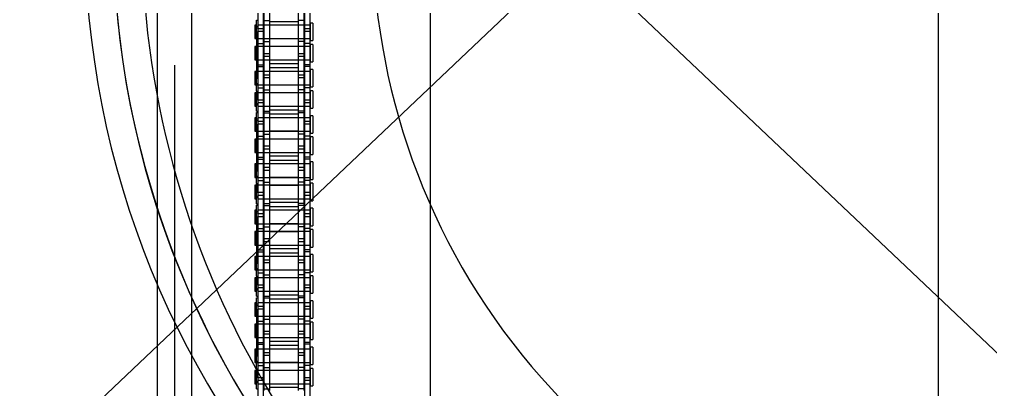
# Model space of a CAD drawing. Header units: metres. Extents: x 0 to 63075, y 0 to 44550.
# Drawn here: x 13919.5 to 14186.2, y 24988.3 to 25089.9 of the extents above; entities that cross this region are included whole.
import ezdxf

# ---------------------------------------------------------------- set-up
doc = ezdxf.new("R2010")
doc.units = ezdxf.units.M
doc.header["$LTSCALE"] = 75
doc.linetypes.add('HIDDEN2', pattern=[4.7625, 3.175, -1.5875])
for name, color, linetype in [('SDM', 7, 'Continuous'), ('SL1', 8, 'Continuous'), ('SL4', 4, 'Continuous'), ('ST1', 7, 'HIDDEN2')]:
    doc.layers.add(name, color=color, linetype=linetype)

# ---------------------------------------------------------------- blocks, each defined once
blk = doc.blocks.new('A$Ca548c4ee')
at = {"layer": 'SL1'}
for p, q in [((5522.12, 2715.22), (6102.12, 2165.22)), ((6102.1, 2715.22), (5522.12, 2165.22))]:
    blk.add_line(p, q, dxfattribs=at)
for centre, major_axis, start_param, end_param in [((5918.82, 2446.59), (0, 241.3), 0.776095, 3.141593), ((5926.65, 2446.59), (0, 241.3), 0.776095, 3.976762), ((5933.21, 2446.59), (0, 182.55), 0.776095, 3.621544), ((5911, 2446.59), (0, -241.3), 4.712391, 6.283185), ((5918.82, 2446.59), (0, -241.3), 4.712391, 6.283185)]:
    blk.add_ellipse(centre, major_axis=major_axis, ratio=0.965926, start_param=start_param, end_param=end_param, dxfattribs=at)
blk = doc.blocks.new('A$Ca53c419a')
at = {"layer": 'SL4'}
for p, q in [((1004.76, 495.77), (54.76, 495.77)), ((215, 486.24), (1004.76, 486.24)), ((215.01, 420.77), (1004.76, 420.77)), ((215.01, 281.23), (1004.76, 281.23))]:
    blk.add_line(p, q, dxfattribs=at)
at = {"layer": 'ST1'}
for p, q in [((1004.76, 491), (4.76, 491)), ((215, 486.24), (1004.76, 486.24)), ((561, 468.16), (551.9, 468.16)), ((561, 466.64), (551.9, 466.64)), ((558.7, 468.49), (558.7, 468.16)), ((558.7, 468.49), (561.93, 468.49)), ((563.77, 469), (560.08, 469)), ((560.08, 469), (560.08, 468.53)), ((560.08, 468.53), (563.77, 468.53)), ((560.08, 468.16), (560.08, 466.64)), ((560.08, 468.16), (560.08, 453.66)), ((560.45, 468.53), (560.45, 468.16)), ((560.82, 468.49), (560.82, 468.16)), ((561.86, 468.16), (561, 468.16)), ((561, 466.64), (561, 468.16)), ((561.86, 466.64), (561, 466.64)), ((570.95, 468.16), (561.86, 468.16)), ((561.86, 468.16), (561.86, 466.64)), ((570.95, 466.64), (561.86, 466.64)), ((561.93, 468.49), (561.93, 468.16)), ((564.23, 468.49), (561.93, 468.49)), ((563.41, 468.16), (563.41, 468.53)), ((563.55, 468.49), (563.55, 468.16)), ((563.77, 468.53), (563.77, 469)), ((563.77, 466.64), (563.77, 468.16)), ((563.77, 453.66), (563.77, 468.16)), ((564.23, 468.49), (567.78, 468.49)), ((564.23, 468.49), (564.23, 468.16)), ((565.1, 468.16), (565.1, 466.64)), ((569.62, 469), (565.93, 469)), ((565.93, 469), (565.93, 468.53)), ((565.93, 468.53), (569.62, 468.53)), ((565.93, 468.49), (565.93, 466.64)), ((565.93, 468.16), (565.93, 453.66)), ((566.3, 468.53), (566.3, 468.16)), ((567.78, 468.49), (567.78, 468.16)), ((580.48, 468.49), (567.78, 468.49)), ((569.25, 468.16), (569.25, 468.53)), ((569.4, 468.49), (569.4, 468.16)), ((569.62, 468.53), (569.62, 469)), ((569.62, 466.64), (569.62, 468.16)), ((569.62, 453.66), (569.62, 468.16)), ((570.95, 468.16), (570.95, 466.64)), ((577.3, 468.16), (570.95, 468.16)), ((577.3, 466.64), (570.95, 466.64)), ((571.45, 468.16), (571.45, 466.64)), ((576.47, 469), (572.78, 469)), ((572.78, 469), (572.78, 468.53)), ((572.78, 468.53), (576.47, 468.53)), ((572.78, 468.16), (572.78, 466.64)), ((572.78, 468.16), (572.78, 453.66)), ((573.01, 468.49), (573.01, 468.16)), ((573.15, 468.53), (573.15, 468.16)), ((574.63, 468.49), (574.63, 468.16)), ((576.11, 468.16), (576.11, 468.53)), ((576.47, 468.53), (576.47, 469)), ((576.47, 466.64), (576.47, 468.49)), ((576.47, 453.66), (576.47, 468.16)), ((577.3, 468.16), (577.3, 466.64)), ((586.4, 468.16), (577.3, 468.16)), ((586.4, 466.64), (577.3, 466.64)), ((578.18, 468.16), (578.18, 468.49)), ((582.32, 469), (578.63, 469)), ((578.63, 469), (578.63, 468.53)), ((578.63, 468.53), (582.32, 468.53)), ((578.63, 468.16), (578.63, 466.64)), ((578.63, 468.16), (578.63, 453.66)), ((578.86, 468.49), (578.86, 468.16)), ((579, 468.53), (579, 468.16)), ((580.48, 468.49), (580.48, 468.16)), ((580.48, 468.49), (583.71, 468.49)), ((580.55, 466.64), (580.55, 468.16)), ((581.41, 468.16), (581.41, 466.64)), ((581.58, 468.49), (581.58, 468.16)), ((581.95, 468.16), (581.95, 468.53)), ((582.32, 468.53), (582.32, 469)), ((582.32, 466.64), (582.32, 468.16)), ((582.32, 453.66), (582.32, 468.16)), ((583.71, 468.49), (583.71, 468.16)), ((584.1, 468.49), (584.1, 468.16)), ((584.1, 468.49), (587.33, 468.49)), ((589.17, 469), (585.48, 469)), ((585.48, 469), (585.48, 468.53)), ((585.48, 468.53), (589.17, 468.53)), ((585.48, 468.16), (585.48, 466.64)), ((585.48, 468.16), (585.48, 453.66)), ((585.85, 468.53), (585.85, 468.16)), ((586.22, 468.49), (586.22, 468.16)), ((587.26, 468.16), (586.4, 468.16)), ((586.4, 466.64), (586.4, 468.16)), ((587.26, 466.64), (586.4, 466.64)), ((596.35, 468.16), (587.26, 468.16)), ((587.26, 468.16), (587.26, 466.64)), ((596.35, 466.64), (587.26, 466.64)), ((587.33, 468.49), (587.33, 468.16)), ((589.63, 468.49), (587.33, 468.49)), ((588.8, 468.16), (588.8, 468.53)), ((588.95, 468.49), (588.95, 468.16)), ((589.17, 468.53), (589.17, 469)), ((589.17, 466.64), (589.17, 468.16)), ((589.17, 453.66), (589.17, 468.16)), ((589.63, 468.49), (593.18, 468.49)), ((589.63, 468.49), (589.63, 468.16)), ((590.5, 468.16), (590.5, 466.64)), ((595.02, 469), (591.33, 469)), ((591.33, 469), (591.33, 468.53)), ((591.33, 468.53), (595.02, 468.53)), ((591.33, 468.49), (591.33, 466.64)), ((591.33, 468.16), (591.33, 453.66)), ((591.7, 468.53), (591.7, 468.16)), ((593.18, 468.49), (593.18, 468.16)), ((605.88, 468.49), (593.18, 468.49)), ((594.65, 468.16), (594.65, 468.53)), ((594.8, 468.49), (594.8, 468.16)), ((595.02, 468.53), (595.02, 469)), ((595.02, 466.64), (595.02, 468.16)), ((595.02, 453.66), (595.02, 468.16)), ((596.35, 468.16), (596.35, 466.64)), ((602.7, 468.16), (596.35, 468.16)), ((602.7, 466.64), (596.35, 466.64)), ((596.85, 468.16), (596.85, 466.64)), ((601.87, 469), (598.18, 469)), ((598.18, 469), (598.18, 468.53)), ((598.18, 468.53), (601.87, 468.53)), ((598.18, 468.16), (598.18, 466.64)), ((598.18, 468.16), (598.18, 453.66)), ((598.41, 468.49), (598.41, 468.16)), ((598.55, 468.53), (598.55, 468.16)), ((600.03, 468.49), (600.03, 468.16)), ((601.5, 468.16), (601.5, 468.53)), ((601.87, 468.53), (601.87, 469)), ((601.87, 466.64), (601.87, 468.49)), ((601.87, 453.66), (601.87, 468.16)), ((602.7, 468.16), (602.7, 466.64)), ((611.8, 468.16), (602.7, 468.16)), ((611.8, 466.64), (602.7, 466.64)), ((603.58, 468.16), (603.58, 468.49)), ((607.72, 469), (604.03, 469)), ((604.03, 469), (604.03, 468.53)), ((604.03, 468.53), (607.72, 468.53)), ((604.03, 468.16), (604.03, 466.64)), ((604.03, 468.16), (604.03, 453.66)), ((604.26, 468.49), (604.26, 468.16)), ((604.4, 468.53), (604.4, 468.16)), ((605.88, 468.49), (605.88, 468.16)), ((605.88, 468.49), (609.11, 468.49)), ((605.95, 466.64), (605.95, 468.16)), ((606.81, 468.16), (606.81, 466.64)), ((606.98, 468.49), (606.98, 468.16)), ((607.35, 468.16), (607.35, 468.53)), ((607.72, 468.53), (607.72, 469)), ((607.72, 466.64), (607.72, 468.16)), ((607.72, 453.66), (607.72, 468.16)), ((609.11, 468.49), (609.11, 468.16)), ((609.5, 468.49), (609.5, 468.16)), ((609.5, 468.49), (612.73, 468.49)), ((614.57, 469), (610.88, 469)), ((610.88, 469), (610.88, 468.53)), ((610.88, 468.53), (614.57, 468.53)), ((610.88, 468.16), (610.88, 466.64)), ((610.88, 468.16), (610.88, 453.66)), ((611.25, 468.53), (611.25, 468.16)), ((611.62, 468.49), (611.62, 468.16)), ((612.66, 468.16), (611.8, 468.16)), ((611.8, 466.64), (611.8, 468.16)), ((612.66, 466.64), (611.8, 466.64)), ((621.75, 468.16), (612.66, 468.16)), ((612.66, 468.16), (612.66, 466.64)), ((621.75, 466.64), (612.66, 466.64)), ((612.73, 468.49), (612.73, 468.16)), ((615.03, 468.49), (612.73, 468.49)), ((614.2, 468.16), (614.2, 468.53)), ((614.35, 468.49), (614.35, 468.16)), ((614.57, 468.53), (614.57, 469)), ((614.57, 466.64), (614.57, 468.16)), ((614.57, 453.66), (614.57, 468.16)), ((615.03, 468.49), (618.58, 468.49)), ((615.03, 468.49), (615.03, 468.16)), ((615.9, 468.16), (615.9, 466.64)), ((620.42, 469), (616.73, 469)), ((616.73, 469), (616.73, 468.53)), ((616.73, 468.53), (620.42, 468.53)), ((616.73, 468.49), (616.73, 466.64)), ((616.73, 468.16), (616.73, 453.66)), ((617.1, 468.53), (617.1, 468.16)), ((618.58, 468.49), (618.58, 468.16)), ((631.28, 468.49), (618.58, 468.49)), ((620.05, 468.16), (620.05, 468.53)), ((620.2, 468.49), (620.2, 468.16)), ((620.42, 468.53), (620.42, 469)), ((620.42, 466.64), (620.42, 468.16)), ((620.42, 453.66), (620.42, 468.16)), ((621.75, 468.16), (621.75, 466.64)), ((628.1, 468.16), (621.75, 468.16)), ((628.1, 466.64), (621.75, 466.64)), ((622.25, 468.16), (622.25, 466.64)), ((627.27, 469), (623.58, 469)), ((623.58, 469), (623.58, 468.53)), ((623.58, 468.53), (627.27, 468.53)), ((623.58, 468.16), (623.58, 466.64)), ((623.58, 468.16), (623.58, 453.66)), ((623.81, 468.49), (623.81, 468.16)), ((623.95, 468.53), (623.95, 468.16)), ((625.43, 468.49), (625.43, 468.16)), ((626.9, 468.16), (626.9, 468.53)), ((627.27, 468.53), (627.27, 469)), ((627.27, 466.64), (627.27, 468.49)), ((627.27, 453.66), (627.27, 468.16)), ((628.1, 468.16), (628.1, 466.64)), ((637.2, 468.16), (628.1, 468.16)), ((637.2, 466.64), (628.1, 466.64)), ((628.98, 468.16), (628.98, 468.49)), ((633.12, 469), (629.43, 469)), ((629.43, 469), (629.43, 468.53)), ((629.43, 468.53), (633.12, 468.53)), ((629.43, 468.16), (629.43, 466.64)), ((629.43, 468.16), (629.43, 453.66)), ((629.66, 468.49), (629.66, 468.16)), ((629.8, 468.53), (629.8, 468.16)), ((631.28, 468.49), (631.28, 468.16)), ((631.28, 468.49), (634.51, 468.49)), ((631.35, 466.64), (631.35, 468.16)), ((632.21, 468.16), (632.21, 466.64)), ((632.38, 468.49), (632.38, 468.16)), ((632.75, 468.16), (632.75, 468.53)), ((633.12, 468.53), (633.12, 469)), ((633.12, 466.64), (633.12, 468.16)), ((633.12, 453.66), (633.12, 468.16)), ((634.51, 468.49), (634.51, 468.16)), ((634.9, 468.49), (634.9, 468.16)), ((634.9, 468.49), (638.13, 468.49)), ((639.97, 469), (636.28, 469)), ((636.28, 469), (636.28, 468.53)), ((636.28, 468.53), (639.97, 468.53)), ((636.28, 468.16), (636.28, 466.64)), ((636.28, 468.16), (636.28, 453.66)), ((636.65, 468.53), (636.65, 468.16)), ((637.02, 468.49), (637.02, 468.16)), ((638.06, 468.16), (637.2, 468.16)), ((637.2, 466.64), (637.2, 468.16)), ((638.06, 466.64), (637.2, 466.64)), ((647.15, 468.16), (638.06, 468.16)), ((638.06, 468.16), (638.06, 466.64)), ((647.15, 466.64), (638.06, 466.64)), ((638.13, 468.49), (638.13, 468.16)), ((640.43, 468.49), (638.13, 468.49)), ((639.6, 468.16), (639.6, 468.53)), ((639.75, 468.49), (639.75, 468.16)), ((639.97, 468.53), (639.97, 469)), ((639.97, 466.64), (639.97, 468.16)), ((639.97, 453.66), (639.97, 468.16)), ((640.43, 468.49), (643.98, 468.49)), ((640.43, 468.49), (640.43, 468.16)), ((641.3, 468.16), (641.3, 466.64)), ((645.82, 469), (642.13, 469)), ((642.13, 469), (642.13, 468.53)), ((642.13, 468.53), (645.82, 468.53)), ((642.13, 468.49), (642.13, 466.64)), ((642.13, 468.16), (642.13, 453.66)), ((642.5, 468.53), (642.5, 468.16)), ((643.98, 468.49), (643.98, 468.16)), ((656.68, 468.49), (643.98, 468.49)), ((645.45, 468.16), (645.45, 468.53)), ((645.6, 468.49), (645.6, 468.16)), ((645.82, 468.53), (645.82, 469)), ((645.82, 466.64), (645.82, 468.16)), ((645.82, 453.66), (645.82, 468.16)), ((647.15, 468.16), (647.15, 466.64)), ((653.5, 468.16), (647.15, 468.16)), ((653.5, 466.64), (647.15, 466.64)), ((647.65, 468.16), (647.65, 466.64)), ((652.67, 469), (648.98, 469)), ((648.98, 469), (648.98, 468.53)), ((648.98, 468.53), (652.67, 468.53)), ((648.98, 468.16), (648.98, 466.64)), ((648.98, 468.16), (648.98, 453.66)), ((649.21, 468.49), (649.21, 468.16)), ((649.35, 468.53), (649.35, 468.16)), ((650.83, 468.49), (650.83, 468.16)), ((652.3, 468.16), (652.3, 468.53)), ((652.67, 468.53), (652.67, 469)), ((652.67, 466.64), (652.67, 468.49)), ((652.67, 453.66), (652.67, 468.16)), ((653.5, 468.16), (653.5, 466.64)), ((662.6, 468.16), (653.5, 468.16)), ((662.6, 466.64), (653.5, 466.64)), ((654.38, 468.16), (654.38, 468.49)), ((658.52, 469), (654.83, 469)), ((654.83, 469), (654.83, 468.53)), ((654.83, 468.53), (658.52, 468.53)), ((654.83, 468.16), (654.83, 466.64)), ((654.83, 468.16), (654.83, 453.66)), ((655.06, 468.49), (655.06, 468.16)), ((655.2, 468.53), (655.2, 468.16)), ((656.68, 468.49), (656.68, 468.16)), ((656.68, 468.49), (659.91, 468.49)), ((656.75, 466.64), (656.75, 468.16)), ((657.61, 468.16), (657.61, 466.64)), ((657.78, 468.49), (657.78, 468.16)), ((658.15, 468.16), (658.15, 468.53)), ((658.52, 468.53), (658.52, 469)), ((658.52, 466.64), (658.52, 468.16)), ((658.52, 453.66), (658.52, 468.16)), ((659.91, 468.49), (659.91, 468.16)), ((564.6, 466.49), (558.25, 466.49)), ((564.6, 464.97), (558.25, 464.97)), ((558.75, 466.49), (558.75, 464.97)), ((559.04, 457.04), (559.04, 464.97)), ((560.08, 466.49), (560.08, 464.97)), ((560.08, 464.97), (560.08, 457.04)), ((563.77, 464.97), (563.77, 466.49)), ((563.77, 457.04), (563.77, 464.97)), ((563.82, 464.97), (563.82, 457.04)), ((564.6, 466.49), (564.6, 464.97)), ((573.7, 466.49), (564.6, 466.49)), ((573.7, 464.97), (564.6, 464.97)), ((565.89, 457.04), (565.89, 464.97)), ((565.93, 466.49), (565.93, 464.97)), ((565.93, 464.97), (565.93, 457.04)), ((567.85, 464.97), (567.85, 466.49)), ((568.71, 466.49), (568.71, 464.97)), ((569.62, 464.97), (569.62, 466.49)), ((569.62, 457.04), (569.62, 464.97)), ((570.67, 464.97), (570.67, 457.04)), ((571.74, 457.04), (571.74, 464.97)), ((572.78, 466.49), (572.78, 464.97)), ((572.78, 464.97), (572.78, 457.04)), ((574.56, 466.49), (573.7, 466.49)), ((573.7, 464.97), (573.7, 466.49)), ((574.56, 464.97), (573.7, 464.97)), ((583.65, 466.49), (574.56, 466.49)), ((574.56, 466.49), (574.56, 464.97)), ((583.65, 464.97), (574.56, 464.97)), ((576.47, 464.97), (576.47, 466.49)), ((576.47, 457.04), (576.47, 464.97)), ((576.52, 464.97), (576.52, 457.04)), ((577.8, 466.49), (577.8, 464.97)), ((578.59, 457.04), (578.59, 464.97)), ((578.63, 466.49), (578.63, 464.97)), ((578.63, 464.97), (578.63, 457.04)), ((582.32, 464.97), (582.32, 466.49)), ((582.32, 457.04), (582.32, 464.97)), ((583.37, 464.97), (583.37, 457.04)), ((583.65, 466.49), (583.65, 464.97)), ((590, 466.49), (583.65, 466.49)), ((590, 464.97), (583.65, 464.97)), ((584.15, 466.49), (584.15, 464.97)), ((584.44, 457.04), (584.44, 464.97)), ((585.48, 466.49), (585.48, 464.97)), ((585.48, 464.97), (585.48, 457.04)), ((589.17, 464.97), (589.17, 466.49)), ((589.17, 457.04), (589.17, 464.97)), ((589.22, 464.97), (589.22, 457.04)), ((590, 466.49), (590, 464.97)), ((599.1, 466.49), (590, 466.49)), ((599.1, 464.97), (590, 464.97)), ((591.29, 457.04), (591.29, 464.97)), ((591.33, 466.49), (591.33, 464.97)), ((591.33, 464.97), (591.33, 457.04)), ((593.25, 464.97), (593.25, 466.49)), ((594.11, 466.49), (594.11, 464.97)), ((595.02, 464.97), (595.02, 466.49)), ((595.02, 457.04), (595.02, 464.97)), ((596.07, 464.97), (596.07, 457.04)), ((597.14, 457.04), (597.14, 464.97)), ((598.18, 466.49), (598.18, 464.97)), ((598.18, 464.97), (598.18, 457.04)), ((599.96, 466.49), (599.1, 466.49)), ((599.1, 464.97), (599.1, 466.49)), ((599.96, 464.97), (599.1, 464.97)), ((609.05, 466.49), (599.96, 466.49)), ((599.96, 466.49), (599.96, 464.97)), ((609.05, 464.97), (599.96, 464.97)), ((601.87, 464.97), (601.87, 466.49)), ((601.87, 457.04), (601.87, 464.97)), ((601.92, 464.97), (601.92, 457.04)), ((603.2, 466.49), (603.2, 464.97)), ((603.99, 457.04), (603.99, 464.97)), ((604.03, 466.49), (604.03, 464.97)), ((604.03, 464.97), (604.03, 457.04)), ((607.72, 464.97), (607.72, 466.49)), ((607.72, 457.04), (607.72, 464.97)), ((608.77, 464.97), (608.77, 457.04)), ((609.05, 466.49), (609.05, 464.97)), ((615.4, 466.49), (609.05, 466.49)), ((615.4, 464.97), (609.05, 464.97)), ((609.55, 466.49), (609.55, 464.97)), ((609.84, 457.04), (609.84, 464.97)), ((610.88, 466.49), (610.88, 464.97)), ((610.88, 464.97), (610.88, 457.04)), ((614.57, 464.97), (614.57, 466.49)), ((614.57, 457.04), (614.57, 464.97)), ((614.62, 464.97), (614.62, 457.04)), ((615.4, 466.49), (615.4, 464.97)), ((624.5, 466.49), (615.4, 466.49)), ((624.5, 464.97), (615.4, 464.97)), ((616.69, 457.04), (616.69, 464.97)), ((616.73, 466.49), (616.73, 464.97)), ((616.73, 464.97), (616.73, 457.04)), ((618.65, 464.97), (618.65, 466.49)), ((619.51, 466.49), (619.51, 464.97)), ((620.42, 464.97), (620.42, 466.49)), ((620.42, 457.04), (620.42, 464.97)), ((621.47, 464.97), (621.47, 457.04)), ((622.54, 457.04), (622.54, 464.97)), ((623.58, 466.49), (623.58, 464.97)), ((623.58, 464.97), (623.58, 457.04)), ((625.36, 466.49), (624.5, 466.49)), ((624.5, 464.97), (624.5, 466.49)), ((625.36, 464.97), (624.5, 464.97)), ((634.45, 466.49), (625.36, 466.49)), ((625.36, 466.49), (625.36, 464.97)), ((634.45, 464.97), (625.36, 464.97)), ((627.27, 464.97), (627.27, 466.49)), ((627.27, 457.04), (627.27, 464.97)), ((627.32, 464.97), (627.32, 457.04)), ((628.6, 466.49), (628.6, 464.97)), ((629.39, 457.04), (629.39, 464.97)), ((629.43, 466.49), (629.43, 464.97)), ((629.43, 464.97), (629.43, 457.04)), ((633.12, 464.97), (633.12, 466.49)), ((633.12, 457.04), (633.12, 464.97)), ((634.17, 464.97), (634.17, 457.04)), ((634.45, 466.49), (634.45, 464.97)), ((640.8, 466.49), (634.45, 466.49)), ((640.8, 464.97), (634.45, 464.97)), ((634.95, 466.49), (634.95, 464.97)), ((635.24, 457.04), (635.24, 464.97)), ((636.28, 466.49), (636.28, 464.97)), ((636.28, 464.97), (636.28, 457.04)), ((639.97, 464.97), (639.97, 466.49)), ((639.97, 457.04), (639.97, 464.97)), ((640.02, 464.97), (640.02, 457.04)), ((640.8, 466.49), (640.8, 464.97)), ((649.9, 466.49), (640.8, 466.49)), ((649.9, 464.97), (640.8, 464.97)), ((642.09, 457.04), (642.09, 464.97)), ((642.13, 466.49), (642.13, 464.97)), ((642.13, 464.97), (642.13, 457.04)), ((644.05, 464.97), (644.05, 466.49)), ((644.91, 466.49), (644.91, 464.97)), ((645.82, 464.97), (645.82, 466.49)), ((645.82, 457.04), (645.82, 464.97)), ((646.87, 464.97), (646.87, 457.04)), ((647.94, 457.04), (647.94, 464.97)), ((648.98, 466.49), (648.98, 464.97)), ((648.98, 464.97), (648.98, 457.04)), ((650.76, 466.49), (649.9, 466.49)), ((649.9, 464.97), (649.9, 466.49)), ((650.76, 464.97), (649.9, 464.97)), ((659.85, 466.49), (650.76, 466.49)), ((650.76, 466.49), (650.76, 464.97)), ((659.85, 464.97), (650.76, 464.97)), ((652.67, 464.97), (652.67, 466.49)), ((652.67, 457.04), (652.67, 464.97)), ((652.72, 464.97), (652.72, 457.04)), ((654, 466.49), (654, 464.97)), ((654.79, 457.04), (654.79, 464.97)), ((654.83, 466.49), (654.83, 464.97)), ((654.83, 464.97), (654.83, 457.04)), ((658.52, 464.97), (658.52, 466.49)), ((658.52, 457.04), (658.52, 464.97)), ((659.57, 464.97), (659.57, 457.04)), ((659.85, 466.49), (659.85, 464.97)), ((666.2, 466.49), (659.85, 466.49)), ((666.2, 464.97), (659.85, 464.97)), ((564.6, 457.04), (558.25, 457.04)), ((558.75, 455.52), (558.75, 457.04)), ((560.08, 457.04), (560.08, 455.52)), ((563.77, 455.52), (563.77, 457.04)), ((564.6, 455.52), (564.6, 457.04)), ((573.7, 457.04), (564.6, 457.04)), ((565.93, 457.04), (565.93, 455.52)), ((567.85, 455.52), (567.85, 457.04)), ((568.71, 457.04), (568.71, 455.52)), ((569.62, 455.52), (569.62, 457.04)), ((572.78, 457.04), (572.78, 455.52)), ((574.56, 457.04), (573.7, 457.04)), ((573.7, 455.52), (573.7, 457.04)), ((583.65, 457.04), (574.56, 457.04)), ((574.56, 457.04), (574.56, 455.52)), ((576.47, 455.52), (576.47, 457.04)), ((577.8, 455.52), (577.8, 457.04)), ((578.63, 457.04), (578.63, 455.52)), ((582.32, 455.52), (582.32, 457.04)), ((583.65, 455.52), (583.65, 457.04)), ((590, 457.04), (583.65, 457.04)), ((584.15, 455.52), (584.15, 457.04)), ((585.48, 457.04), (585.48, 455.52)), ((589.17, 455.52), (589.17, 457.04)), ((590, 455.52), (590, 457.04)), ((599.1, 457.04), (590, 457.04)), ((591.33, 457.04), (591.33, 455.52)), ((593.25, 455.52), (593.25, 457.04)), ((594.11, 457.04), (594.11, 455.52)), ((595.02, 455.52), (595.02, 457.04)), ((598.18, 457.04), (598.18, 455.52)), ((599.96, 457.04), (599.1, 457.04)), ((599.1, 455.52), (599.1, 457.04)), ((609.05, 457.04), (599.96, 457.04)), ((599.96, 457.04), (599.96, 455.52)), ((601.87, 455.52), (601.87, 457.04)), ((603.2, 455.52), (603.2, 457.04)), ((604.03, 457.04), (604.03, 455.52)), ((607.72, 455.52), (607.72, 457.04)), ((609.05, 455.52), (609.05, 457.04)), ((615.4, 457.04), (609.05, 457.04)), ((609.55, 455.52), (609.55, 457.04)), ((610.88, 457.04), (610.88, 455.52)), ((614.57, 455.52), (614.57, 457.04)), ((615.4, 455.52), (615.4, 457.04)), ((624.5, 457.04), (615.4, 457.04)), ((616.73, 457.04), (616.73, 455.52)), ((618.65, 455.52), (618.65, 457.04)), ((619.51, 457.04), (619.51, 455.52)), ((620.42, 455.52), (620.42, 457.04)), ((623.58, 457.04), (623.58, 455.52)), ((625.36, 457.04), (624.5, 457.04)), ((624.5, 455.52), (624.5, 457.04)), ((634.45, 457.04), (625.36, 457.04)), ((625.36, 457.04), (625.36, 455.52)), ((627.27, 455.52), (627.27, 457.04)), ((628.6, 455.52), (628.6, 457.04)), ((629.43, 457.04), (629.43, 455.52)), ((633.12, 455.52), (633.12, 457.04)), ((634.45, 455.52), (634.45, 457.04)), ((640.8, 457.04), (634.45, 457.04)), ((634.95, 455.52), (634.95, 457.04)), ((636.28, 457.04), (636.28, 455.52)), ((639.97, 455.52), (639.97, 457.04)), ((640.8, 455.52), (640.8, 457.04)), ((649.9, 457.04), (640.8, 457.04)), ((642.13, 457.04), (642.13, 455.52)), ((644.05, 455.52), (644.05, 457.04)), ((644.91, 457.04), (644.91, 455.52)), ((645.82, 455.52), (645.82, 457.04)), ((648.98, 457.04), (648.98, 455.52)), ((650.76, 457.04), (649.9, 457.04)), ((649.9, 455.52), (649.9, 457.04)), ((659.85, 457.04), (650.76, 457.04)), ((650.76, 457.04), (650.76, 455.52)), ((652.67, 455.52), (652.67, 457.04)), ((654, 455.52), (654, 457.04)), ((654.83, 457.04), (654.83, 455.52)), ((658.52, 455.52), (658.52, 457.04)), ((659.85, 455.52), (659.85, 457.04)), ((666.2, 457.04), (659.85, 457.04)), ((561, 455.36), (551.9, 455.36)), ((561, 453.84), (551.9, 453.84)), ((564.6, 455.52), (558.25, 455.52)), ((559.53, 453.66), (564.33, 453.66)), ((559.53, 453.66), (559.53, 453)), ((560.08, 455.36), (560.08, 453.84)), ((561.86, 455.36), (561, 455.36)), ((561, 453.84), (561, 455.36)), ((561.86, 453.84), (561, 453.84)), ((570.95, 455.36), (561.86, 455.36)), ((561.86, 455.36), (561.86, 453.84)), ((570.95, 453.84), (561.86, 453.84)), ((563.77, 453.84), (563.77, 455.36)), ((564.33, 453), (564.33, 453.66)), ((573.7, 455.52), (564.6, 455.52)), ((565.1, 453.84), (565.1, 455.36)), ((565.38, 453.66), (570.18, 453.66)), ((565.38, 453.66), (565.38, 453)), ((565.93, 455.36), (565.93, 453.84)), ((569.62, 453.84), (569.62, 455.36)), ((570.18, 453), (570.18, 453.66)), ((570.95, 453.84), (570.95, 455.36)), ((577.3, 455.36), (570.95, 455.36)), ((577.3, 453.84), (570.95, 453.84)), ((571.45, 453.84), (571.45, 455.36)), ((572.23, 453.66), (577.03, 453.66)), ((572.23, 453.66), (572.23, 453)), ((572.78, 455.36), (572.78, 453.84)), ((574.56, 455.52), (573.7, 455.52)), ((583.65, 455.52), (574.56, 455.52)), ((576.47, 453.84), (576.47, 455.36)), ((577.03, 453), (577.03, 453.66)), ((577.3, 453.84), (577.3, 455.36)), ((586.4, 455.36), (577.3, 455.36)), ((586.4, 453.84), (577.3, 453.84)), ((578.08, 453.66), (582.88, 453.66)), ((578.08, 453.66), (578.08, 453)), ((578.63, 455.36), (578.63, 453.84)), ((580.55, 453.84), (580.55, 455.36)), ((581.41, 455.36), (581.41, 453.84)), ((582.32, 453.84), (582.32, 455.36)), ((582.88, 453), (582.88, 453.66)), ((590, 455.52), (583.65, 455.52)), ((584.93, 453.66), (589.73, 453.66)), ((584.93, 453.66), (584.93, 453)), ((585.48, 455.36), (585.48, 453.84)), ((587.26, 455.36), (586.4, 455.36)), ((586.4, 453.84), (586.4, 455.36)), ((587.26, 453.84), (586.4, 453.84)), ((596.35, 455.36), (587.26, 455.36)), ((587.26, 455.36), (587.26, 453.84)), ((596.35, 453.84), (587.26, 453.84)), ((589.17, 453.84), (589.17, 455.36)), ((589.73, 453), (589.73, 453.66)), ((599.1, 455.52), (590, 455.52)), ((590.5, 453.84), (590.5, 455.36)), ((590.78, 453.66), (595.58, 453.66)), ((590.78, 453.66), (590.78, 453)), ((591.33, 455.36), (591.33, 453.84)), ((595.02, 453.84), (595.02, 455.36)), ((595.58, 453), (595.58, 453.66)), ((596.35, 453.84), (596.35, 455.36)), ((602.7, 455.36), (596.35, 455.36)), ((602.7, 453.84), (596.35, 453.84)), ((596.85, 453.84), (596.85, 455.36)), ((597.63, 453.66), (602.43, 453.66)), ((597.63, 453.66), (597.63, 453)), ((598.18, 455.36), (598.18, 453.84)), ((599.96, 455.52), (599.1, 455.52)), ((609.05, 455.52), (599.96, 455.52)), ((601.87, 453.84), (601.87, 455.36)), ((602.43, 453), (602.43, 453.66)), ((602.7, 453.84), (602.7, 455.36)), ((611.8, 455.36), (602.7, 455.36)), ((611.8, 453.84), (602.7, 453.84)), ((603.48, 453.66), (608.28, 453.66)), ((603.48, 453.66), (603.48, 453)), ((604.03, 455.36), (604.03, 453.84)), ((605.95, 453.84), (605.95, 455.36)), ((606.81, 455.36), (606.81, 453.84)), ((607.72, 453.84), (607.72, 455.36)), ((608.28, 453), (608.28, 453.66)), ((615.4, 455.52), (609.05, 455.52)), ((610.33, 453.66), (615.13, 453.66)), ((610.33, 453.66), (610.33, 453)), ((610.88, 455.36), (610.88, 453.84)), ((612.66, 455.36), (611.8, 455.36)), ((611.8, 453.84), (611.8, 455.36)), ((612.66, 453.84), (611.8, 453.84)), ((621.75, 455.36), (612.66, 455.36)), ((612.66, 455.36), (612.66, 453.84)), ((621.75, 453.84), (612.66, 453.84)), ((614.57, 453.84), (614.57, 455.36)), ((615.13, 453), (615.13, 453.66)), ((624.5, 455.52), (615.4, 455.52)), ((615.9, 453.84), (615.9, 455.36)), ((616.18, 453.66), (620.98, 453.66)), ((616.18, 453.66), (616.18, 453)), ((616.73, 455.36), (616.73, 453.84)), ((620.42, 453.84), (620.42, 455.36)), ((620.98, 453), (620.98, 453.66)), ((621.75, 453.84), (621.75, 455.36)), ((628.1, 455.36), (621.75, 455.36)), ((628.1, 453.84), (621.75, 453.84)), ((622.25, 453.84), (622.25, 455.36)), ((623.03, 453.66), (627.83, 453.66)), ((623.03, 453.66), (623.03, 453)), ((623.58, 455.36), (623.58, 453.84)), ((625.36, 455.52), (624.5, 455.52)), ((634.45, 455.52), (625.36, 455.52)), ((627.27, 453.84), (627.27, 455.36)), ((627.83, 453), (627.83, 453.66)), ((628.1, 453.84), (628.1, 455.36)), ((637.2, 455.36), (628.1, 455.36)), ((637.2, 453.84), (628.1, 453.84)), ((628.88, 453.66), (633.68, 453.66)), ((628.88, 453.66), (628.88, 453)), ((629.43, 455.36), (629.43, 453.84)), ((631.35, 453.84), (631.35, 455.36)), ((632.21, 455.36), (632.21, 453.84)), ((633.12, 453.84), (633.12, 455.36)), ((633.68, 453), (633.68, 453.66)), ((640.8, 455.52), (634.45, 455.52)), ((635.73, 453.66), (640.53, 453.66)), ((635.73, 453.66), (635.73, 453)), ((636.28, 455.36), (636.28, 453.84)), ((638.06, 455.36), (637.2, 455.36)), ((637.2, 453.84), (637.2, 455.36)), ((638.06, 453.84), (637.2, 453.84)), ((647.15, 455.36), (638.06, 455.36)), ((638.06, 455.36), (638.06, 453.84)), ((647.15, 453.84), (638.06, 453.84)), ((639.97, 453.84), (639.97, 455.36)), ((640.53, 453), (640.53, 453.66)), ((649.9, 455.52), (640.8, 455.52)), ((641.3, 453.84), (641.3, 455.36)), ((641.58, 453.66), (646.38, 453.66)), ((641.58, 453.66), (641.58, 453)), ((642.13, 455.36), (642.13, 453.84)), ((645.82, 453.84), (645.82, 455.36)), ((646.38, 453), (646.38, 453.66)), ((647.15, 453.84), (647.15, 455.36)), ((653.5, 455.36), (647.15, 455.36)), ((653.5, 453.84), (647.15, 453.84)), ((647.65, 453.84), (647.65, 455.36)), ((648.43, 453.66), (653.23, 453.66)), ((648.43, 453.66), (648.43, 453)), ((648.98, 455.36), (648.98, 453.84)), ((650.76, 455.52), (649.9, 455.52)), ((659.85, 455.52), (650.76, 455.52)), ((652.67, 453.84), (652.67, 455.36)), ((653.23, 453), (653.23, 453.66)), ((653.5, 453.84), (653.5, 455.36)), ((662.6, 455.36), (653.5, 455.36)), ((662.6, 453.84), (653.5, 453.84)), ((654.28, 453.66), (659.08, 453.66)), ((654.28, 453.66), (654.28, 453)), ((654.83, 455.36), (654.83, 453.84)), ((656.75, 453.84), (656.75, 455.36)), ((657.61, 455.36), (657.61, 453.84)), ((658.52, 453.84), (658.52, 455.36)), ((659.08, 453), (659.08, 453.66)), ((666.2, 455.52), (659.85, 455.52)), ((564.33, 453), (559.53, 453)), ((570.18, 453), (565.38, 453)), ((577.03, 453), (572.23, 453)), ((582.88, 453), (578.08, 453)), ((589.73, 453), (584.93, 453)), ((595.58, 453), (590.78, 453)), ((602.43, 453), (597.63, 453)), ((608.28, 453), (603.48, 453)), ((615.13, 453), (610.33, 453)), ((620.98, 453), (616.18, 453)), ((627.83, 453), (623.03, 453)), ((633.68, 453), (628.88, 453)), ((640.53, 453), (635.73, 453)), ((646.38, 453), (641.58, 453)), ((653.23, 453), (648.43, 453)), ((659.08, 453), (654.28, 453))]:
    blk.add_line(p, q, dxfattribs=at)

msp = doc.modelspace()

# ---------------------------------------------------------------- block references
at = {"layer": 'SDM'}
msp.add_blockref('A$Ca548c4ee', (8259.51, 22668.36), dxfattribs=at)
at = {"layer": 'SDM', "rotation": 90}
msp.add_blockref('A$Ca53c419a', (14453.13, 24429.77), dxfattribs=at)

doc.saveas('drawing.dxf')
